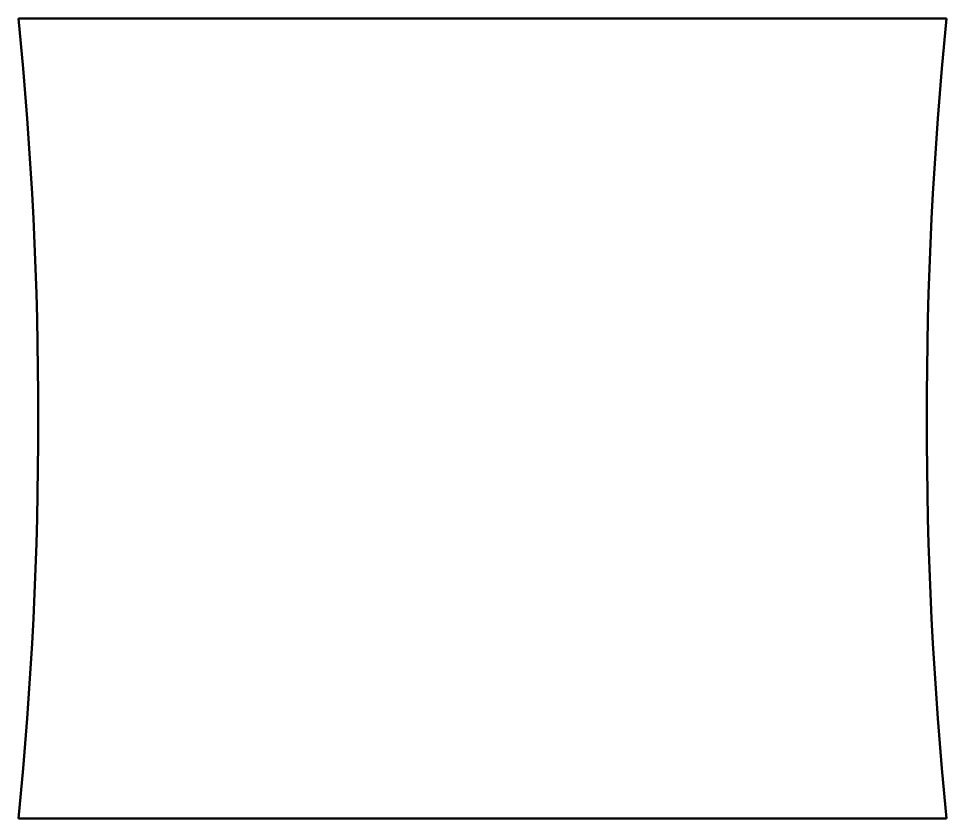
# Model space of a CAD drawing. Header units: millimetres. Extents: x 159.3 to 190.7, y 161.5 to 188.5.
import ezdxf

# ---------------------------------------------------------------- set-up
doc = ezdxf.new("R2010")
doc.units = ezdxf.units.MM
doc.layers.add('Visible (ISO)', color=7, linetype='Continuous', lineweight=50)

msp = doc.modelspace()

# ---------------------------------------------------------------- linework, layer by layer
at = {"layer": 'Visible (ISO)'}
for p, q in [((190.6668, 188.5), (159.3332, 188.5)), ((159.3332, 161.5), (190.6668, 161.5))]:
    msp.add_line(p, q, dxfattribs=at)
for centre, start, end in [((23, 175), 354.3449, 5.6551), ((327, 175), 174.3449, 185.6551)]:
    msp.add_arc(centre, 137, start, end, dxfattribs=at)

doc.saveas('drawing.dxf')
